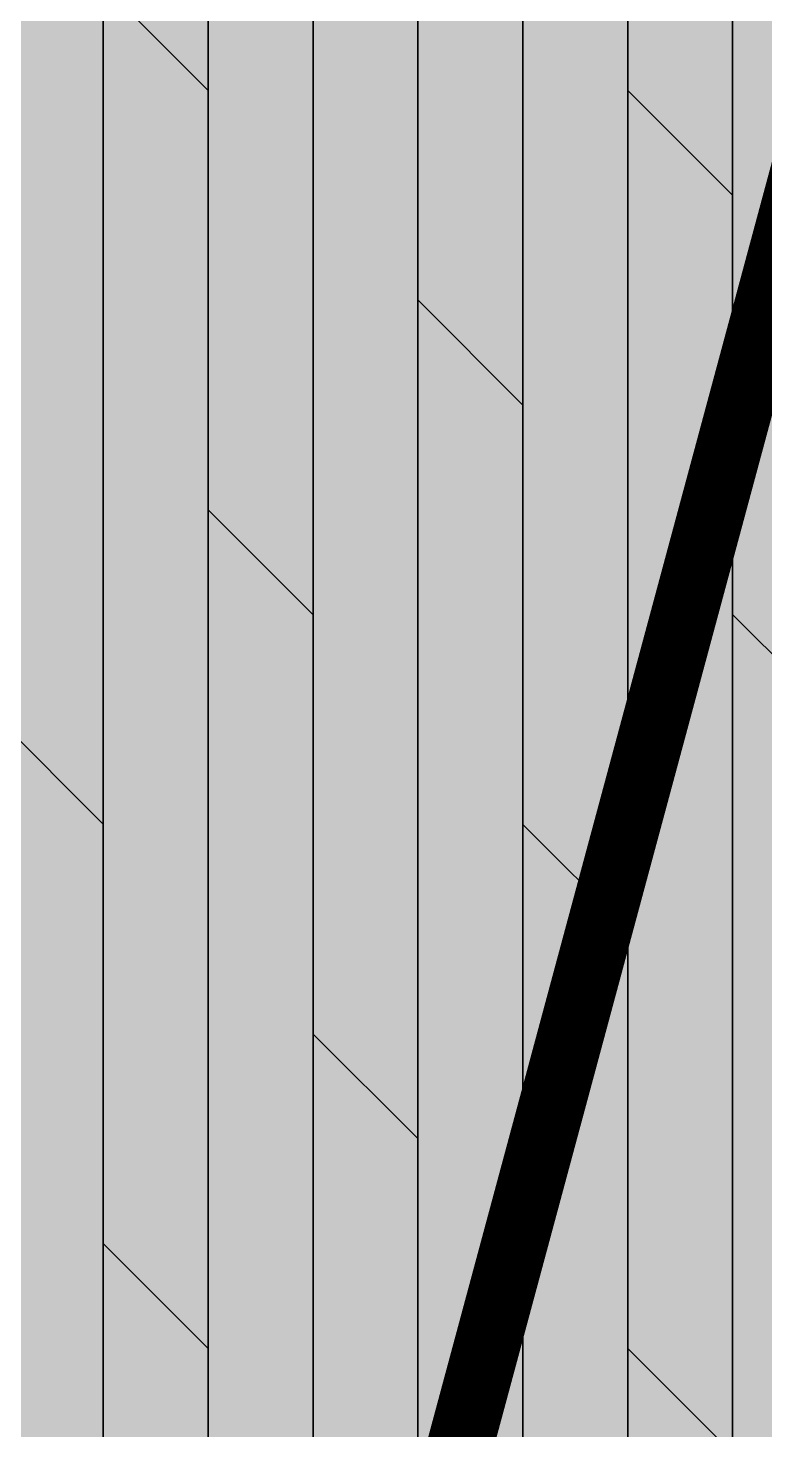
# Model space of a CAD drawing. Header units: millimetres. Extents: x -620 to 19192, y -4765 to 14690.
# Drawn here: x 13092 to 13538, y 12017 to 12866 of the extents above; entities that cross this region are included whole.
import ezdxf

# ---------------------------------------------------------------- set-up
doc = ezdxf.new("R2010")
doc.units = ezdxf.units.MM
doc.header["$LTSCALE"] = 150
doc.linetypes.add('1625E_Roof Plan$0$DASHED', pattern=[0.75, 0.5, -0.25])
doc.layers.add('1625E_Roof Plan$0$ad-Secondary Roof', color=6, linetype='Continuous')
doc.layers.add('ad-Landscape', color=7, linetype='Continuous', lineweight=35, true_color=0x007f00)
doc.layers.add('ad-Verandah', color=7, linetype='Continuous', true_color=0xa57c52)

# ---------------------------------------------------------------- blocks, each defined once
blk = doc.blocks.new('zw$959F')
at = {"transparency": 33554559}
h = blk.add_hatch(color=43, dxfattribs=at)
h.dxf.hatch_style = 1
h.paths.add_polyline_path([(0, 0), (1520, 0), (1520, -4975), (0, -4975)])
at = {"layer": 'ad-Landscape', "transparency": 33554687}
h = blk.add_hatch(dxfattribs=at)
h.set_pattern_fill('DOLMIT', color=44, scale=10, angle=270)
h.set_pattern_definition([(270, (-454666.75, 133732.39), (63.5, -1e-14), []), (315, (-454666.75, 133732.4), (126.999913, 126.999913), [89.80256, -179.60512])])
h.paths.add_polyline_path([(0, 0), (1520, 0), (1520, -4975), (0, -4975)])
blk = doc.blocks.new('1625E_Roof Plan')
at = {"layer": '1625E_Roof Plan$0$ad-Secondary Roof', "linetype": '1625E_Roof Plan$0$DASHED', "ltscale": 2, "const_width": 40}
blk.add_lwpolyline([(13950, 14220), (13138.33, 11207.5), (13950, 8195)], close=True, dxfattribs=at)

msp = doc.modelspace()

# ---------------------------------------------------------------- block references
at = {"layer": 'ad-Verandah'}
msp.add_blockref('zw$959F', (12120, 13620), dxfattribs=at)

# ---------------------------------------------------------------- next in the draw order: block references
msp.add_blockref('1625E_Roof Plan', (0, 0))

doc.saveas('drawing.dxf')
